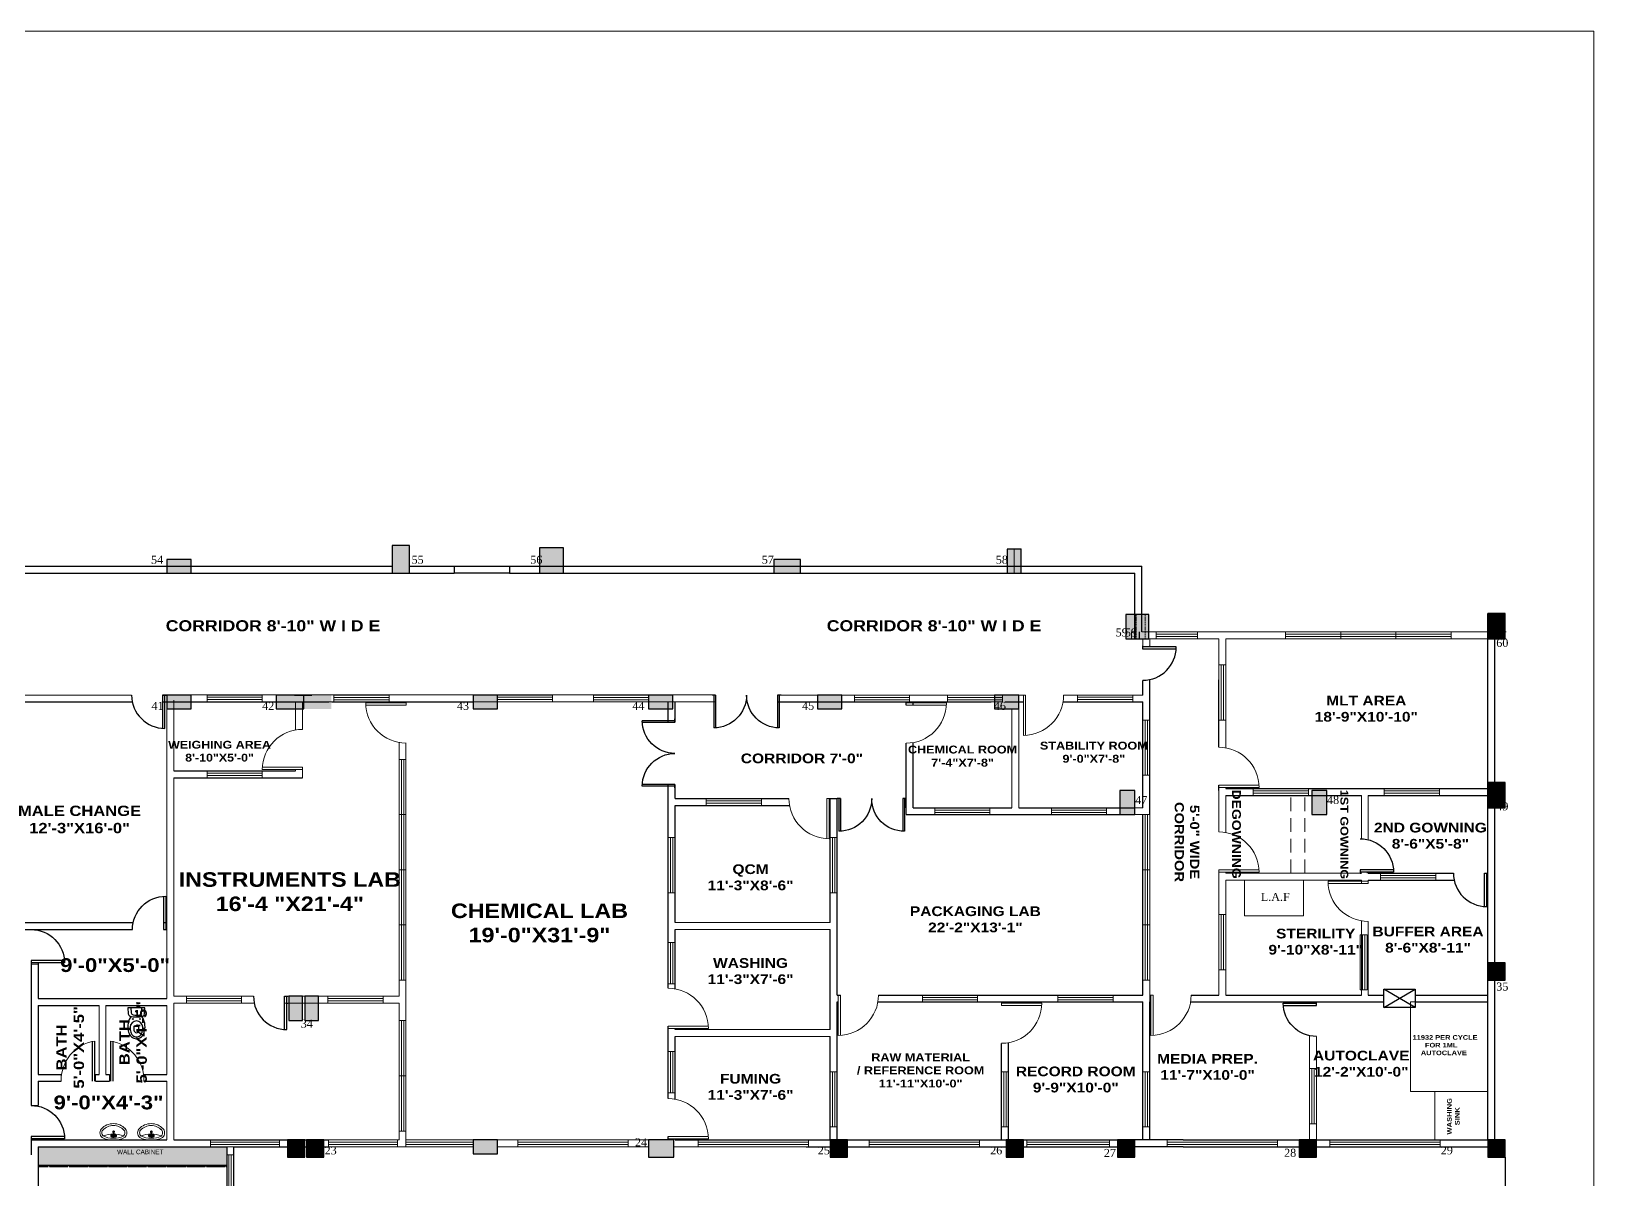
# Model space of a CAD drawing. Extents: x -57174 to 10055, y -18330 to 89882.
# Drawn here: x -23924 to 10055, y 64905 to 89882 of the extents above; entities that cross this region are included whole.
import ezdxf

# ---------------------------------------------------------------- set-up
doc = ezdxf.new("R2010")
doc.units = 0
doc.header["$LTSCALE"] = 50
doc.header["$MEASUREMENT"] = 0
doc.linetypes.add('DASHED', pattern=[0.75, 0.5, -0.25])
doc.linetypes.add('DASHED2', pattern=[9.525, 6.35, -3.175])
doc.layers.get('0').update_dxf_attribs({"color": 8, "linetype": 'CONTINUOUS'})
doc.layers.get('Defpoints').update_dxf_attribs({"color": 8, "linetype": 'CONTINUOUS'})
for name, color, linetype in [('COLUMN', 8, 'CONTINUOUS'), ('COLUMN HATCH', 8, 'CONTINUOUS'), ('FURNITURE_1', 8, 'CONTINUOUS'), ('OUTER LINE', 8, 'CONTINUOUS'), ('STAIR', 8, 'CONTINUOUS'), ('TEXT', 8, 'CONTINUOUS'), ('WALL', 8, 'CONTINUOUS'), ('WINDOOW', 8, 'CONTINUOUS'), ('XREF-ARCH', 8, 'CONTINUOUS')]:
    doc.layers.add(name, color=color, linetype=linetype)
doc.styles.add('H Arial Narrow', font='ARIALN.TTF')
doc.styles.add('H St Bt', font='ariblk.ttf', dxfattribs={"height": 50})
doc.styles.add('TECHNICBOLD', font='times.ttf', dxfattribs={"height": 10})

# ---------------------------------------------------------------- blocks, each defined once
blk = doc.blocks.new('4ft window')
at = {"layer": 'WINDOOW', "color": 0, "lineweight": 0}
for p, q in [((33326.4, 38646.2), (33332.4, 38646.2)), ((33326.4, 38598.2), (33326.4, 38646.2)), ((33326.4, 38646.2), (33332.4, 38646.2)), ((33328.4, 38598.2), (33328.4, 38646.2)), ((33330.4, 38598.2), (33330.4, 38646.2)), ((33332.4, 38598.2), (33332.4, 38646.2)), ((33326.4, 38598.2), (33332.4, 38598.2))]:
    blk.add_line(p, q, dxfattribs=at)
blk = doc.blocks.new('D1')
at = {"layer": 'WINDOOW', "color": 0, "lineweight": 0}
for p, q in [((2995.3, -11647.8), (2960.4, -11647.8)), ((2995.3, -11647.8), (2995.3, -11650.8)), ((2995.3, -11649.8), (2960.3, -11649.8))]:
    blk.add_line(p, q, dxfattribs=at)
blk.add_arc((2995.3, -11649.8), 35, 90, 180, dxfattribs=at)
blk = doc.blocks.new('DOUBLE DOOR')
at = {"layer": 'OUTER LINE', "color": 0, "linetype": 'Continuous'}
for p, q in [((72688.5, 16808.2), (72688.5, 16836.7)), ((72690, 16808.2), (72690, 16836.6)), ((72744, 16808.2), (72744, 16836.6)), ((72745.5, 16808.2), (72745.5, 16836.7)), ((72690, 16808.2), (72687, 16808.2)), ((72747, 16808.2), (72744, 16808.2))]:
    blk.add_line(p, q, dxfattribs=at)
for centre, start, end in [((72688.5, 16808.2), 0, 90), ((72745.5, 16808.2), 90, 180)]:
    blk.add_arc(centre, 28.5, start, end, dxfattribs=at)
blk = doc.blocks.new('D2')
at = {"layer": 'OUTER LINE', "color": 0, "linetype": 'Continuous'}
for p, q in [((73118, 16585.2), (73118, 16614.2)), ((73118, 16614.2), (73121, 16614.2)), ((73120, 16585.2), (73120, 16614.2)), ((73120, 16608.2), (73121, 16608.2))]:
    blk.add_line(p, q, dxfattribs=at)
blk.add_arc((73120, 16614.2), 29, 180, 270, dxfattribs=at)
blk = doc.blocks.new('3FT WINDOW')
at = {"layer": 'WINDOOW', "color": 0, "lineweight": 0}
for p, q in [((24590.1, 38225.5), (24584.1, 38225.5)), ((24584.1, 38225.5), (24584.1, 38189.5)), ((24586.1, 38225.5), (24586.1, 38189.5)), ((24588.1, 38225.5), (24588.1, 38189.5)), ((24590.1, 38225.5), (24590.1, 38189.5)), ((24590.1, 38189.5), (24584.1, 38189.5)), ((24590.1, 38189.5), (24584.1, 38189.5))]:
    blk.add_line(p, q, dxfattribs=at)
blk = doc.blocks.new('Wash Basin')
at = {"layer": 'WINDOOW', "color": 0, "lineweight": 0}
for p, q in [((-1.9, -3.3, -20.3), (-1, -2.9, -20.3)), ((-1.9, -3.4, -20.3), (-0.9, -3, -20.3)), ((-1.8, -3.6, -20.3), (-0.9, -3.2, -20.3)), ((-1.7, -3.8, -20.3), (-0.8, -3.4, -20.3)), ((-1.6, -4, -20.3), (-0.7, -3.6, -20.3)), ((-1.6, -4.2, -20.3), (-0.6, -3.8, -20.3)), ((-0.3, -6.6, -20.3), (-0.5, -7.1, -20.3)), ((-0.2, -7.1, -20.3), (-0.5, -7.1, -20.3)), ((-0.3, -7.6, -20.3), (-0.5, -7.1, -20.3)), ((-0.2, -7.1, -20.3), (-0.5, -7.1, -20.3)), ((-0.4, -6.9, -20.3), (-0.2, -6.9, -20.3)), ((-0.4, -7.3, -20.3), (-0.1, -7.2, -20.3)), ((-0.2, -6.7, -20.3), (-0.3, -6.6, -20.3)), ((-0.3, -6.6, -20.3), (-0.2, -6.6, -20.3)), ((0, -7.4, -20.3), (-0.3, -7.6, -20.3)), ((-0.3, -7.6, -20.3), (0.2, -7.8, -20.3)), ((0, -7.7, -20.3), (0.1, -7.4, -20.3)), ((0.2, -7.5, -20.3), (0.2, -7.8, -20.3)), ((0.7, -7.6, -20.3), (0.2, -7.8, -20.3)), ((0.5, -7.7, -20.3), (0.4, -7.4, -20.3)), ((0.5, -7.4, -20.3), (0.7, -7.6, -20.3)), ((0.6, -6.7, -20.3), (0.7, -6.6, -20.3)), ((0.7, -6.6, -20.3), (0.6, -6.6, -20.3)), ((0.8, -6.9, -20.3), (0.6, -6.9, -20.3)), ((0.9, -7.1, -20.3), (0.6, -7.1, -20.3)), ((0.9, -7.1, -20.3), (0.6, -7.1, -20.3)), ((0.8, -7.3, -20.3), (0.6, -7.2, -20.3)), ((0.7, -6.6, -20.3), (0.9, -7.1, -20.3)), ((0.7, -7.6, -20.3), (0.9, -7.1, -20.3)), ((2, -4.2, -20.3), (1, -3.8, -20.3)), ((2.1, -4, -20.3), (1.1, -3.6, -20.3)), ((2.2, -3.8, -20.3), (1.2, -3.4, -20.3)), ((2.3, -3.4, -20.3), (1.3, -3, -20.3)), ((2.3, -3.6, -20.3), (1.3, -3.2, -20.3)), ((2.4, -3.3, -20.3), (1.4, -2.9, -20.3))]:
    blk.add_line(p, q, dxfattribs=at)
at = {"layer": 'WINDOOW', "color": 0, "lineweight": 0, "elevation": -20.3}
for points in [[(-0.2, -7.1), (-0.2, -2.9)], [(0.6, -2.9), (0.6, -7.1)]]:
    blk.add_lwpolyline(points, dxfattribs=at)
at = {"layer": 'WINDOOW', "color": 0, "lineweight": 0}
for centre, radius, start, end in [((-1.2, -18.8, -20.3), 18.9, 86.3022, 117.1041), ((1.2, -18.8, -20.3), 18.9, 62.8959, 93.6978), ((-6.3, -6.2, -20.3), 5.44, 130.629, 229.5748), ((0, 0, -20.3), 14.2, 222.5382, 317.4618), ((-6.3, -6.2, -20.3), 3.75, 130.629, 229.5748), ((0, 0, -20.3), 12.5, 222.5382, 317.4618), ((-1.2, -18.8, -20.3), 17.2, 86.3022, 117.1041), ((0, 20, -20.3), 25.1, 249.343, 290.657), ((-1.5, -3.5, -20.3), 0.82, 157.3594, 242.2069), ((-0.8, -4.7, -20.3), 2.08, 88.1459, 131.4167), ((-1.8, -2.1, -20.3), 2.08, 268.147, 311.4156), ((0.2, -5.7, -20.3), 3.23, 92.4524, 107.7907), ((-1.2, -3.4, -20.3), 0.82, 337.3556, 62.2031), ((0.2, -7.1, -20.3), 0.668, 123.6067, 56.3933), ((-0.2, -4.4, -20.3), 0.981, 84.6081, 95.3919), ((0.2, -2.9, -20.3), 0.37, 0, 180), ((0.2, -7.1, -20.3), 0.37, 180, 0), ((1.2, -18.8, -20.3), 17.2, 63.6135, 93.6978), ((0.2, -5.7, -20.3), 3.23, 72.2093, 87.5476), ((0.7, -4.4, -20.3), 0.981, 84.6081, 95.3919), ((1.6, -3.4, -20.3), 0.82, 117.7969, 202.6444), ((2.2, -2.1, -20.3), 2.08, 228.5844, 271.853), ((1.3, -4.7, -20.3), 2.08, 48.5833, 91.8541), ((1.9, -3.5, -20.3), 0.82, 297.7931, 22.6406), ((6.2, -6.2, -20.3), 3.75, 310.4252, 49.371), ((6.3, -6.2, -20.3), 5.44, 310.4252, 49.371)]:
    blk.add_arc(centre, radius, start, end, dxfattribs=at)
blk = doc.blocks.new('ENG.W.C-02')
at = {"color": 0}
for p, q in [((-4.8, 0), (-4.5, -4.4)), ((4.5, -4.4), (4.8, 0))]:
    blk.add_line(p, q, dxfattribs=at)
for points in [[(-7.1, -5.4, 0.313572), (-5.7, -7.2, 0.148983), (5.7, -7.2, 0.313572), (7.1, -5.4), (7.4, 0), (-7.4, 0)], [(5.5, -17, 0.997252), (-5.5, -17, 0.054268), (-5.2, -20.1, 0.040235), (-4.6, -22.2, 0.119968), (-3.1, -24.2, 0.181516), (0, -25.4, 0.181516), (3.1, -24.2, 0.119968), (4.6, -22.2, 0.040235), (5.2, -20.1, 0.054268)], [(2.2, -16.4, 0.353967), (1.9, -16, 0.105376), (-1.9, -16, 0.353967), (-2.2, -16.4), (-2.2, -19.5, 1), (2.2, -19.5)]]:
    blk.add_lwpolyline(points, format="xyb", close=True, dxfattribs=at)
blk.add_lwpolyline([(-4.7, -7.4, 0.204199), (-7.1, -20.1, 0.040235), (-6.4, -22.5, 0.119968), (-4.4, -25.3, 0.181516), (0, -27, 0.181516), (4.4, -25.3, 0.119968), (6.4, -22.5, 0.040235), (7.1, -20.1, 0.204199), (4.7, -7.4)], format="xyb", dxfattribs=at)
for centre, radius in [((-3.1, -9.8), 0.293), ((0, -3.2), 0.685), ((3.1, -9.8), 0.293)]:
    blk.add_circle(centre, radius, dxfattribs=at)
for centre, radius, start, end in [((-2.6, -4.2), 1.96, 183.4125, 260.7945), ((0, 11.6), 18, 260.7945, 279.2055), ((2.6, -4.2), 1.96, 279.2055, 356.5875), ((0, -24.9), 8.57, 75.0603, 104.9397)]:
    blk.add_arc(centre, radius, start, end, dxfattribs=at)
blk = doc.blocks.new('PLAN')
at = {"layer": 'COLUMN HATCH', "linetype": 'Continuous'}
for points in [[(24700, 18350), (24325, 18350), (24325, 17750), (24700, 17750)], [(24700, 18350), (24325, 18350), (24325, 17750), (24700, 17750)], [(19425, 18050), (19425, 17750), (19950, 17750), (19950, 18050)], [(19425, 18050), (19425, 17750), (19950, 17750), (19950, 18050)], [(19425, 18050), (19425, 17750), (19950, 17750), (19950, 18050)], [(19425, 18050), (19425, 17750), (19950, 17750), (19950, 18050)], [(27525, 17750), (28050, 17750), (28050, 18300), (27525, 18300)], [(28050, 17750), (28050, 18300), (27525, 18300), (27525, 17750)], [(32625, 18050), (32625, 17750), (33200, 17750), (33200, 18050)], [(32625, 18050), (32625, 17750), (33200, 17750), (33200, 18050)], [(37700, 17750), (38000, 17750), (38000, 18275), (37700, 18275)], [(37850, 17900), (38000, 17900), (38000, 18275), (37700, 18275), (37700, 17750), (37850, 17750)], [(40575, 16850), (40275, 16850), (40275, 16325), (40575, 16325)], [(40575, 16850), (40275, 16850), (40275, 16325), (40575, 16325)], [(40775, 16850), (40475, 16850), (40475, 16325), (40775, 16325)], [(40775, 16850), (40475, 16850), (40475, 16325), (40775, 16325)], [(40775, 16850), (40475, 16850), (40475, 16325), (40775, 16325)], [(40775, 16850), (40475, 16850), (40475, 16325), (40775, 16325)], [(48525, 16875), (48150, 16875), (48150, 16500), (48525, 16500)], [(48525, 16875), (48150, 16875), (48150, 16500), (48525, 16500)], [(48525, 16875), (48150, 16875), (48150, 16500), (48525, 16500)], [(48525, 16875), (48150, 16875), (48150, 16500), (48525, 16500)], [(48525, 16700), (48150, 16700), (48150, 16325), (48525, 16325)], [(48525, 16700), (48150, 16700), (48150, 16325), (48525, 16325)], [(19425, 15100), (19425, 14800), (19950, 14800), (19950, 15100)], [(19425, 15100), (19425, 14800), (19950, 14800), (19950, 15100)], [(22400, 15100), (22400, 14800), (21800, 14800), (21800, 15100)], [(22400, 15100), (22400, 14800), (23000, 14800), (23000, 15100)], [(26612, 14800), (26612, 15100), (26088, 15100), (26088, 14800)], [(26612, 14800), (26612, 15100), (26088, 15100), (26088, 14800)], [(30425, 14800), (30425, 15100), (29900, 15100), (29900, 14800)], [(30425, 14800), (30425, 15100), (29900, 15100), (29900, 14800)], [(34100, 14800), (34100, 15100), (33575, 15100), (33575, 14800)], [(34100, 14800), (34100, 15100), (33575, 15100), (33575, 14800)], [(37950, 14800), (37950, 15100), (37425, 15100), (37425, 14800)], [(37950, 14800), (37950, 15100), (37425, 15100), (37425, 14800)], [(40475, 13025), (40150, 13025), (40150, 12500), (40475, 12500)], [(44650, 13025), (44325, 13025), (44325, 12500), (44650, 12500)], [(48525, 13200), (48150, 13200), (48150, 12825), (48525, 12825)], [(48525, 13200), (48150, 13200), (48150, 12825), (48525, 12825)], [(48525, 13200), (48150, 13200), (48150, 12825), (48525, 12825)], [(48525, 13200), (48150, 13200), (48150, 12825), (48525, 12825)], [(48525, 13025), (48150, 13025), (48150, 12650), (48525, 12650)], [(48525, 13025), (48150, 13025), (48150, 12650), (48525, 12650)], [(48525, 9275), (48150, 9275), (48150, 8900), (48525, 8900)], [(48525, 9275), (48150, 9275), (48150, 8900), (48525, 8900)], [(48525, 9275), (48150, 9275), (48150, 8900), (48525, 8900)], [(48525, 9275), (48150, 9275), (48150, 8900), (48525, 8900)], [(48525, 9275), (48150, 9275), (48150, 8900), (48525, 8900)], [(48525, 9275), (48150, 9275), (48150, 8900), (48525, 8900)], [(22375, 8550), (22075, 8550), (22075, 8025), (22375, 8025)], [(22375, 8550), (22075, 8550), (22075, 8025), (22375, 8025)], [(22725, 8550), (22425, 8550), (22425, 8025), (22725, 8025)], [(22725, 8550), (22425, 8550), (22425, 8025), (22725, 8025)], [(22425, 5425), (22050, 5425), (22050, 5050), (22425, 5050)], [(22425, 5425), (22050, 5425), (22050, 5050), (22425, 5050)], [(22838, 5425), (22463, 5425), (22463, 5050), (22838, 5050)], [(22838, 5425), (22463, 5425), (22463, 5050), (22838, 5050)], [(26088, 5125), (26612, 5125), (26612, 5425), (26088, 5425)], [(29900, 5425), (29900, 5050), (30450, 5050), (30450, 5425)], [(34225, 5425), (33850, 5425), (33850, 5050), (34225, 5050)], [(34225, 5425), (33850, 5425), (33850, 5050), (34225, 5050)], [(38050, 5425), (37675, 5425), (37675, 5050), (38050, 5050)], [(38050, 5425), (37675, 5425), (37675, 5050), (38050, 5050)], [(40475, 5425), (40100, 5425), (40100, 5050), (40475, 5050)], [(40475, 5425), (40100, 5425), (40100, 5050), (40475, 5050)], [(44425, 5425), (44050, 5425), (44050, 5050), (44425, 5050)], [(44425, 5425), (44050, 5425), (44050, 5050), (44425, 5050)], [(48525, 5425), (48150, 5425), (48150, 5050), (48525, 5050)], [(48525, 5425), (48150, 5425), (48150, 5050), (48525, 5050)]]:
    blk.add_hatch(color=256, dxfattribs=at).paths.add_polyline_path(points)
at = {"layer": 'WALL', "lineweight": 0}
h = blk.add_hatch(dxfattribs=at)
h.set_pattern_fill('AR-SAND', color=256, scale=25, style=0)
h.set_pattern_definition([(37.5, (289803.696, -1191776.936), (-1.574834, 48.1705942), [0, -38, 0, -42.5, 0, -40.625]), (7.5, (289803.696, -1191776.936), (44.2444176, 70.5536516), [0, -20.5, 0, -34.25, 0, -13.125]), (327.5, (289772.946, -1191776.936), (77.8535465, 0.1414763), [0, -12.5, 0, -45, 0, -58.75]), (317.5, (289772.946, -1191776.936), (75.153165, 21.941889), [0, -6.25, 0, -29.5, 0, -33.75])])
h.paths.add_polyline_path([(20725, 5100), (20725, 5275), (20675, 5275), (16625, 5275), (16625, 4875), (20725, 4875)])
h.paths.add_polyline_path([(18402, 5231), (19288, 5231), (19288, 5077), (18402, 5077)], flags=24)
at = {"layer": 'COLUMN', "linetype": 'Continuous'}
for points in [[(24325, 17750), (24700, 17750), (24700, 18350), (24325, 18350)], [(24325, 17750), (24700, 17750), (24700, 18350), (24325, 18350)], [(19425, 17750), (19950, 17750), (19950, 18050), (19425, 18050)], [(19425, 17750), (19950, 17750), (19950, 18050), (19425, 18050)], [(19425, 17750), (19950, 17750), (19950, 18050), (19425, 18050)], [(19425, 17750), (19950, 17750), (19950, 18050), (19425, 18050)], [(27525, 17750), (28050, 17750), (28050, 18300), (27525, 18300)], [(27525, 17750), (28050, 17750), (28050, 18300), (27525, 18300)], [(32625, 17750), (33200, 17750), (33200, 18050), (32625, 18050)], [(32625, 17750), (33200, 17750), (33200, 18050), (32625, 18050)], [(40475, 16325), (40775, 16325), (40775, 16850), (40475, 16850)], [(40475, 16325), (40775, 16325), (40775, 16850), (40475, 16850)], [(48150, 16500), (48525, 16500), (48525, 16875), (48150, 16875)], [(48150, 16500), (48525, 16500), (48525, 16875), (48150, 16875)], [(48150, 16325), (48525, 16325), (48525, 16700), (48150, 16700)], [(19425, 14800), (19950, 14800), (19950, 15100), (19425, 15100)], [(19425, 14800), (19950, 14800), (19950, 15100), (19425, 15100)], [(21800, 15100), (21800, 14800), (22400, 14800), (22400, 15100)], [(26088, 14800), (26612, 14800), (26612, 15100), (26088, 15100)], [(26088, 14800), (26612, 14800), (26612, 15100), (26088, 15100)], [(29900, 14800), (30425, 14800), (30425, 15100), (29900, 15100)], [(29900, 14800), (30425, 14800), (30425, 15100), (29900, 15100)], [(33575, 14800), (34100, 14800), (34100, 15100), (33575, 15100)], [(33575, 14800), (34100, 14800), (34100, 15100), (33575, 15100)], [(37425, 14800), (37950, 14800), (37950, 15100), (37425, 15100)], [(40150, 12500), (40475, 12500), (40475, 13025), (40150, 13025)], [(44325, 12500), (44650, 12500), (44650, 13025), (44325, 13025)], [(48150, 12825), (48525, 12825), (48525, 13200), (48150, 13200)], [(48150, 12825), (48525, 12825), (48525, 13200), (48150, 13200)], [(48150, 12825), (48525, 12825), (48525, 13200), (48150, 13200)], [(48150, 12825), (48525, 12825), (48525, 13200), (48150, 13200)], [(48150, 12650), (48525, 12650), (48525, 13025), (48150, 13025)], [(48150, 12650), (48525, 12650), (48525, 13025), (48150, 13025)], [(48150, 8900), (48525, 8900), (48525, 9275), (48150, 9275)], [(48150, 8900), (48525, 8900), (48525, 9275), (48150, 9275)], [(48150, 8900), (48525, 8900), (48525, 9275), (48150, 9275)], [(48150, 8900), (48525, 8900), (48525, 9275), (48150, 9275)], [(48150, 8900), (48525, 8900), (48525, 9275), (48150, 9275)], [(48150, 8900), (48525, 8900), (48525, 9275), (48150, 9275)], [(22075, 8025), (22375, 8025), (22375, 8550), (22075, 8550)], [(22075, 8025), (22375, 8025), (22375, 8550), (22075, 8550)], [(22425, 8025), (22725, 8025), (22725, 8550), (22425, 8550)], [(22425, 8025), (22725, 8025), (22725, 8550), (22425, 8550)], [(22050, 5050), (22425, 5050), (22425, 5425), (22050, 5425)], [(22050, 5050), (22425, 5050), (22425, 5425), (22050, 5425)], [(22463, 5050), (22838, 5050), (22838, 5425), (22463, 5425)], [(22463, 5050), (22838, 5050), (22838, 5425), (22463, 5425)], [(26088, 5125), (26612, 5125), (26612, 5425), (26088, 5425)], [(29900, 5050), (30450, 5050), (30450, 5425), (29900, 5425)], [(33850, 5050), (34225, 5050), (34225, 5425), (33850, 5425)], [(33850, 5050), (34225, 5050), (34225, 5425), (33850, 5425)], [(37675, 5050), (38050, 5050), (38050, 5425), (37675, 5425)], [(37675, 5050), (38050, 5050), (38050, 5425), (37675, 5425)], [(40100, 5050), (40475, 5050), (40475, 5425), (40100, 5425)], [(40100, 5050), (40475, 5050), (40475, 5425), (40100, 5425)], [(44050, 5050), (44425, 5050), (44425, 5425), (44050, 5425)], [(44050, 5050), (44425, 5050), (44425, 5425), (44050, 5425)], [(48150, 5050), (48525, 5050), (48525, 5425), (48150, 5425)]]:
    blk.add_lwpolyline(points, close=True, dxfattribs=at)
for points in [[(38000, 17750), (38000, 18275), (37700, 18275), (37700, 17750), (37850, 17750)], [(38000, 17750), (38000, 18275), (37700, 18275), (37700, 17750), (37850, 17750)], [(40575, 16850), (40275, 16850), (40275, 16325), (40575, 16325), (40575, 16475)], [(40575, 16850), (40275, 16850), (40275, 16325), (40575, 16325), (40575, 16475)], [(40775, 16850), (40475, 16850), (40475, 16325), (40775, 16325), (40775, 16475)], [(40775, 16850), (40475, 16850), (40475, 16325), (40775, 16325), (40775, 16475)], [(48300, 16875), (48150, 16875), (48150, 16500), (48525, 16500), (48525, 16875)], [(48300, 16875), (48150, 16875), (48150, 16500), (48525, 16500), (48525, 16875)], [(48300, 16700), (48150, 16700), (48150, 16325), (48525, 16325), (48525, 16700)], [(48150, 5275), (48150, 5050), (48525, 5050), (48525, 5425), (48300, 5425)]]:
    blk.add_lwpolyline(points, dxfattribs=at)
at = {"layer": 'FURNITURE_1', "linetype": 'DASHED2', "ltscale": 12}
for p, q in [((16625, 4850), (16845, 4850)), ((16845, 4850), (16845, 4875)), ((16845, 4875), (16870, 4875)), ((16870, 4875), (16870, 4850)), ((16870, 4850), (17273, 4850)), ((17273, 4850), (17273, 4875)), ((17273, 4875), (17298, 4875)), ((17298, 4875), (17298, 4850)), ((17298, 4850), (17702, 4850)), ((17702, 4850), (17702, 4875)), ((17702, 4875), (17727, 4875)), ((17727, 4875), (17727, 4850)), ((17727, 4850), (18130, 4850)), ((18130, 4875), (18155, 4875)), ((18130, 4850), (18130, 4875)), ((18155, 4875), (18155, 4850)), ((18155, 4850), (18559, 4850)), ((18559, 4850), (18559, 4875)), ((18559, 4875), (18584, 4875)), ((18584, 4875), (18584, 4850)), ((18584, 4850), (18984, 4850)), ((18984, 4875), (18984, 4850)), ((19009, 4875), (19009, 4850)), ((19009, 4850), (19409, 4850)), ((19409, 4875), (19409, 4850)), ((19434, 4875), (19434, 4850)), ((19434, 4850), (19834, 4850)), ((19834, 4875), (19834, 4850)), ((19859, 4875), (19859, 4850)), ((19859, 4850), (20259, 4850)), ((20259, 4875), (20259, 4850)), ((20284, 4875), (20284, 4850)), ((20284, 4850), (20684, 4850)), ((20684, 4875), (20684, 4850)), ((20709, 4875), (20709, 4850)), ((20709, 4850), (20725, 4850))]:
    blk.add_line(p, q, dxfattribs=at)
at = {"layer": 'OUTER LINE', "linetype": 'Continuous'}
for p, q in [((45886, 8307), (46570, 8701)), ((46570, 8307), (45886, 8701))]:
    blk.add_line(p, q, dxfattribs=at)
blk.add_lwpolyline([(46570, 8701), (46570, 8307), (45886, 8307), (45886, 8701)], close=True, dxfattribs=at)
at = {"layer": 'STAIR', "linetype": 'Continuous'}
blk.add_line((48525, 5050), (48525, 3475), dxfattribs=at)
at = {"layer": 'TEXT', "lineweight": 0}
blk.add_lwpolyline([(46465, 8425), (46465, 6475), (48140, 6475), (48140, 8425), (46465, 8425)], dxfattribs=at)
at = {"layer": 'WALL', "linetype": 'Continuous'}
for p, q in [((12050, 17900), (17313, 17900)), ((12050, 17900), (24325, 17900)), ((12050, 17750), (24325, 17750)), ((19425, 17750), (24325, 17750)), ((22513, 17750), (24325, 17750)), ((22513, 17750), (22750, 17750)), ((22750, 17900), (24325, 17900)), ((24700, 17900), (25675, 17900)), ((24700, 17750), (25675, 17750)), ((25675, 17900), (25675, 17750)), ((25675, 17900), (28125, 17900)), ((26875, 17750), (25675, 17750)), ((26875, 17900), (27525, 17900)), ((26875, 17900), (26875, 17750)), ((26875, 17750), (28050, 17750)), ((27850, 17900), (28125, 17900)), ((27850, 17750), (28125, 17750)), ((28050, 17900), (28125, 17900)), ((28050, 17900), (29350, 17900)), ((28050, 17900), (29350, 17900)), ((28050, 17900), (32303, 17900)), ((28050, 17750), (32625, 17750)), ((28050, 17750), (28125, 17750)), ((28050, 17750), (33388, 17750)), ((29500, 17900), (29654, 17900)), ((29804, 17900), (32303, 17900)), ((29804, 17900), (32303, 17900)), ((29804, 17900), (40625, 17900)), ((31222, 17900), (32303, 17900)), ((31600, 17900), (33400, 17900)), ((32397, 17900), (33200, 17900)), ((32397, 17900), (33200, 17900)), ((32625, 17900), (33400, 17900)), ((32625, 17750), (33388, 17750)), ((33200, 17900), (38675, 17900)), ((33200, 17900), (37637, 17900)), ((33200, 17750), (40475, 17750)), ((33200, 17750), (40475, 17750)), ((34213, 17900), (34288, 17900)), ((34213, 17900), (34288, 17900)), ((34213, 17750), (34513, 17750)), ((34213, 17750), (34288, 17750)), ((34213, 17750), (34513, 17750)), ((34213, 17750), (34288, 17750)), ((34263, 17900), (34288, 17900)), ((34263, 17900), (34288, 17900)), ((34288, 17750), (34438, 17750)), ((34288, 17750), (34438, 17750)), ((34438, 17900), (34513, 17900)), ((34438, 17900), (34463, 17900)), ((34438, 17900), (34513, 17900)), ((34438, 17900), (34463, 17900)), ((37700, 17750), (37850, 17750)), ((40475, 16475), (40475, 17750)), ((40625, 16475), (40625, 17900)), ((40425, 16850), (40275, 16850)), ((40425, 16850), (40275, 16850)), ((40475, 16325), (40475, 16850)), ((40625, 16850), (40475, 16850)), ((40625, 16850), (40475, 16850)), ((40625, 16850), (40475, 16850)), ((40625, 16850), (40475, 16850)), ((48150, 16650), (48150, 16875)), ((48150, 16650), (48150, 16875)), ((48150, 16475), (48150, 16700)), ((48300, 13001), (48300, 16875)), ((48300, 16650), (48300, 16875)), ((48300, 13001), (48300, 16875)), ((48300, 16650), (48300, 16875)), ((48300, 12826), (48300, 16700)), ((48300, 16475), (48300, 16700)), ((48150, 15277), (48150, 16500)), ((48150, 15127), (48150, 16500)), ((48150, 14952), (48150, 16325)), ((48150, 15447), (48150, 15991)), ((48150, 15127), (48150, 15991)), ((48150, 14952), (48150, 15816)), ((40650, 15098), (40650, 15418)), ((40800, 13025), (40800, 15434)), ((42300, 13966), (42300, 15434)), ((22200, 15100), (22575, 15100)), ((30325, 14507), (30325, 14952)), ((30475, 14507), (30475, 14952)), ((35500, 14877), (35500, 14952)), ((35650, 14877), (35650, 14952)), ((37647, 14952), (38050, 14952)), ((38913, 14952), (40650, 14952)), ((40650, 12650), (40650, 14952)), ((48150, 13200), (48150, 15127)), ((48150, 14325), (48150, 15127)), ((48150, 13200), (48150, 15127)), ((48150, 14325), (48150, 15127)), ((48150, 13025), (48150, 14952)), ((48150, 14150), (48150, 14952)), ((15750, 14950), (18672, 14950)), ((19332, 14950), (22947, 14950)), ((22200, 14950), (22575, 14950)), ((23008, 14950), (26088, 14950)), ((32704, 14950), (37350, 14950)), ((40800, 12500), (40800, 14686)), ((48150, 13001), (48150, 14861)), ((48150, 13001), (48150, 14861)), ((48150, 12826), (48150, 14686)), ((35500, 12900), (35500, 14052)), ((35650, 12650), (35650, 14065)), ((48150, 13525), (48150, 14243)), ((48150, 13525), (48150, 14243)), ((48150, 13350), (48150, 14068)), ((48300, 10026), (48300, 14227)), ((48300, 5425), (48300, 14227)), ((48300, 9851), (48300, 14052)), ((19575, 13452), (22225, 13452)), ((19575, 13302), (22375, 13302)), ((48150, 11725), (48150, 13375)), ((48150, 11725), (48150, 13375)), ((48300, 12975), (48300, 13300)), ((48300, 12975), (48300, 13300)), ((30325, 9450), (30325, 13157)), ((30475, 12850), (30475, 13157)), ((35500, 12650), (35500, 12975)), ((42300, 13025), (42300, 13141)), ((42450, 13066), (48325, 13066)), ((42450, 12916), (45400, 12916)), ((45375, 12916), (45400, 12916)), ((45550, 12916), (48175, 12916)), ((48150, 11550), (48150, 13200)), ((48150, 5425), (48150, 13125)), ((48300, 12800), (48300, 13125)), ((30475, 12850), (32950, 12850)), ((30475, 10150), (30475, 12700)), ((30475, 12700), (32963, 12700)), ((33850, 10150), (33850, 12850)), ((33850, 12850), (34000, 12850)), ((34000, 8575), (34000, 12850)), ((35650, 12650), (37800, 12650)), ((37950, 12650), (40475, 12650)), ((48300, 9275), (48300, 12825)), ((48300, 9275), (48300, 12825)), ((48300, 9275), (48300, 12650)), ((35500, 12500), (40475, 12500)), ((40650, 10405), (40650, 12500)), ((48150, 10026), (48150, 11725)), ((48150, 5600), (48150, 11725)), ((45375, 11225), (45400, 11225)), ((45550, 11225), (47400, 11225)), ((48150, 9851), (48150, 11550)), ((45375, 11075), (45400, 11075)), ((45550, 11075), (47416, 11075)), ((30325, 8725), (30325, 10225)), ((30475, 10150), (30475, 10225)), ((40650, 8575), (40650, 10405)), ((12869, 10000), (18675, 10000)), ((15750, 10150), (18691, 10150)), ((19350, 10150), (19425, 10150)), ((19350, 10000), (19425, 10000)), ((30475, 8712), (30475, 10000)), ((33850, 7825), (33850, 10000)), ((16475, 9250), (16475, 6850)), ((16625, 9250), (16625, 8500)), ((48150, 8575), (48150, 9342)), ((48300, 8575), (48300, 9342)), ((48300, 5425), (48300, 8900)), ((16625, 8500), (19425, 8500)), ((34000, 8575), (34075, 8575)), ((34900, 8575), (40000, 8575)), ((37500, 8575), (40650, 8575)), ((41700, 8575), (42300, 8575)), ((42450, 8575), (45400, 8575)), ((45375, 8575), (45400, 8575)), ((45550, 8575), (45886, 8575)), ((46570, 8575), (48150, 8575)), ((48075, 8575), (48150, 8575)), ((16625, 8350), (16625, 6850)), ((16625, 8350), (17950, 8350)), ((18100, 8350), (19425, 8350)), ((34000, 8425), (34025, 8425)), ((34000, 5425), (34000, 8425)), ((34887, 8425), (37450, 8425)), ((37450, 8425), (40650, 8425)), ((40650, 5425), (40650, 8425)), ((40800, 5425), (40800, 8425)), ((41687, 8425), (45225, 8425)), ((43450, 8425), (45886, 8425)), ((45375, 8425), (45886, 8425)), ((45375, 8425), (45886, 8425)), ((46570, 8425), (48150, 8425)), ((48075, 8425), (48150, 8425)), ((30325, 6325), (30325, 7900)), ((30475, 7825), (30475, 7850)), ((17800, 7575), (17800, 6700)), ((17850, 7575), (17850, 6700)), ((18200, 7575), (18200, 6700)), ((18250, 7575), (18250, 6700)), ((30475, 6312), (30475, 7675)), ((33850, 5425), (33850, 7675)), ((37575, 5425), (37575, 7525)), ((37725, 5425), (37725, 7538)), ((16475, 6850), (16475, 6175)), ((16625, 6850), (17125, 6850)), ((17875, 6850), (17950, 6850)), ((18100, 6850), (18175, 6850)), ((18925, 6850), (19425, 6850)), ((16625, 6700), (16625, 6175)), ((16625, 6700), (17125, 6700)), ((17875, 6700), (18175, 6700)), ((18925, 6700), (19425, 6700)), ((16475, 6175), (16625, 6175)), ((30325, 5425), (30325, 5500)), ((30475, 5425), (30475, 5450)), ((16475, 5425), (16475, 5100)), ((16475, 5425), (18200, 5425)), ((16625, 5425), (16775, 5425)), ((16625, 5275), (18975, 5275)), ((16625, 5275), (16625, -591)), ((16775, 5425), (17950, 5425)), ((17705, 5425), (19425, 5425)), ((18900, 5275), (20725, 5275)), ((19575, 5425), (22938, 5425)), ((19875, 5425), (22050, 5425)), ((20725, 5275), (20725, 2100)), ((20725, 5100), (20725, 3450)), ((20875, 5275), (20875, 3488)), ((20875, 5275), (22950, 5275)), ((20875, 5275), (20875, 2894)), ((20875, 5275), (22950, 5275)), ((30475, 5425), (33400, 5425)), ((33326, 5425), (34000, 5425)), ((33326, 5275), (34000, 5275)), ((34000, 5425), (36550, 5425)), ((34000, 5275), (36550, 5275)), ((36292, 5425), (38038, 5425)), ((36292, 5275), (38038, 5275)), ((38050, 5425), (38200, 5425)), ((38050, 5425), (40100, 5425)), ((38050, 5275), (38200, 5275)), ((38050, 5275), (40100, 5275)), ((41525, 5425), (40475, 5425)), ((41525, 5275), (40475, 5275)), ((41525, 5425), (44050, 5425)), ((41525, 5275), (44050, 5275)), ((43125, 5425), (44050, 5425)), ((44100, 5425), (45936, 5425)), ((44100, 5275), (48150, 5275)), ((44900, 5425), (48150, 5425)), ((45050, 5425), (47044, 5425)), ((16625, 4875), (20725, 4875))]:
    blk.add_line(p, q, dxfattribs=at)
at = {"layer": 'WALL', "lineweight": 0}
for p, q in [((47352, 16475), (48550, 16475)), ((47352, 16325), (48550, 16325)), ((40475, 12650), (40650, 12650)), ((40475, 12500), (40650, 12500)), ((42855, 10295), (42855, 11075))]:
    blk.add_line(p, q, dxfattribs=at)
at = {"layer": 'WINDOOW', "lineweight": 0}
for p, q in [((37850, 17750), (37850, 18279)), ((38000, 17750), (38000, 18279)), ((48466, 16875), (48300, 16875)), ((48466, 16875), (48300, 16875)), ((48466, 16700), (48300, 16700)), ((40400, 16325), (40400, 16475)), ((40475, 16475), (40400, 16475)), ((40650, 16325), (40400, 16325)), ((40650, 16325), (40500, 16325)), ((44077, 16475), (40625, 16475)), ((40650, 16143), (40650, 16325)), ((42300, 16325), (40775, 16325)), ((42300, 16325), (40800, 16325)), ((40800, 16143), (40800, 16325)), ((40938, 16325), (40938, 16475)), ((40938, 16325), (40938, 16475)), ((41838, 16475), (40938, 16475)), ((41838, 16425), (40938, 16425)), ((41838, 16375), (40938, 16375)), ((41838, 16375), (40938, 16375)), ((41838, 16325), (40938, 16325)), ((41838, 16325), (40938, 16325)), ((42300, 16325), (41675, 16325)), ((42300, 16325), (41675, 16325)), ((42300, 16325), (41675, 16325)), ((42300, 16325), (41675, 16325)), ((44077, 16475), (41838, 16475)), ((41838, 16325), (41838, 16475)), ((41838, 16325), (41838, 16475)), ((42300, 16325), (42300, 13966)), ((42625, 16325), (42450, 16325)), ((45222, 16325), (42450, 16325)), ((43563, 16325), (42450, 16325)), ((42450, 16325), (42450, 13953)), ((44077, 16325), (42525, 16325)), ((48150, 16325), (45225, 16325)), ((48150, 16475), (47352, 16475)), ((12857, 15100), (18657, 15100)), ((19332, 15102), (31354, 15102)), ((19332, 14952), (31354, 14952)), ((19425, 14990), (19425, 8500)), ((19425, 14990), (19425, 8500)), ((19425, 14952), (19425, 13302)), ((19575, 14990), (19575, 13452)), ((19575, 14952), (19575, 13452)), ((32704, 15098), (38025, 15098)), ((38925, 15098), (40650, 15098)), ((18584, 14950), (18659, 14950)), ((22225, 14950), (22225, 14341)), ((22375, 14950), (22375, 14354)), ((37800, 14800), (37800, 12650)), ((37950, 14800), (37950, 12650)), ((24474, 14068), (24474, 8550)), ((24624, 14055), (24624, 5425)), ((19575, 13302), (19575, 8550)), ((22225, 13479), (22225, 13452)), ((22375, 13479), (22375, 13302)), ((42300, 13141), (42300, 12125)), ((42450, 13091), (42450, 13066)), ((42450, 12916), (42450, 12112)), ((45400, 12916), (45400, 11975)), ((45550, 12916), (45550, 11959)), ((35500, 12900), (35500, 12500)), ((40800, 12500), (40800, 8425)), ((42300, 11300), (42300, 8575)), ((42450, 11250), (42450, 11225)), ((45375, 11225), (42450, 11225)), ((45550, 11250), (45550, 11225)), ((42450, 11075), (42450, 8575)), ((45400, 11075), (42450, 11075)), ((44145, 11075), (44145, 10295)), ((45400, 11075), (45400, 11000)), ((45550, 11075), (45550, 11050)), ((45550, 11075), (45550, 11000)), ((44145, 10295), (42855, 10295)), ((33850, 10150), (30475, 10150)), ((33850, 10000), (30475, 10000)), ((45400, 10188), (45400, 8575)), ((45550, 10175), (45550, 8575)), ((16475, 9250), (16625, 9250)), ((19575, 8550), (21307, 8550)), ((21982, 8550), (24474, 8550)), ((17950, 8350), (17950, 6850)), ((18100, 8350), (18100, 6850)), ((19425, 8350), (19425, 6850)), ((19425, 8350), (19425, 6850)), ((19575, 8400), (19575, 5425)), ((19575, 8400), (21322, 8400)), ((21982, 8400), (24474, 8400)), ((24474, 8400), (24474, 5425)), ((33850, 7825), (30475, 7825)), ((33850, 7675), (30475, 7675)), ((44275, 5425), (44275, 7691)), ((44425, 5425), (44425, 7675)), ((17125, 6850), (17125, 6700)), ((17875, 6850), (17875, 6700)), ((18175, 6850), (18175, 6700)), ((18925, 6850), (18925, 6700)), ((19425, 6700), (19425, 5425)), ((19425, 6700), (19425, 5425)), ((47000, 5425), (47000, 6475)), ((20375, 5275), (20375, 5425)), ((20375, 5275), (20375, 5425)), ((21875, 5425), (20375, 5425)), ((21875, 5375), (20375, 5375)), ((21875, 5325), (20375, 5325)), ((21875, 5275), (20375, 5275)), ((20875, 5100), (20725, 5100)), ((20725, 5100), (20725, 3600)), ((20775, 5100), (20775, 3600)), ((20825, 5100), (20825, 3600)), ((20875, 5100), (20875, 3600)), ((21875, 5275), (21875, 5425)), ((22938, 5275), (22938, 5425)), ((22938, 5275), (22938, 5425)), ((24438, 5425), (22938, 5425)), ((24438, 5375), (22938, 5375)), ((24438, 5325), (22938, 5325)), ((24438, 5275), (22938, 5275)), ((24438, 5275), (24438, 5425)), ((24474, 5425), (24438, 5425)), ((26088, 5275), (24438, 5275)), ((24624, 5275), (24624, 5425)), ((24624, 5275), (24624, 5425)), ((26088, 5425), (24624, 5425)), ((26088, 5425), (24624, 5425)), ((26088, 5375), (24624, 5375)), ((26088, 5325), (24624, 5325)), ((26088, 5275), (24624, 5275)), ((26088, 5275), (26088, 5425)), ((27056, 5425), (26612, 5425)), ((27056, 5275), (26612, 5275)), ((27056, 5275), (27056, 5425)), ((27056, 5275), (27056, 5425)), ((29456, 5425), (27056, 5425)), ((29456, 5375), (27056, 5375)), ((29456, 5325), (27056, 5325)), ((29456, 5275), (27056, 5275)), ((29456, 5275), (29456, 5425)), ((29456, 5425), (29900, 5425)), ((29456, 5275), (29900, 5275)), ((33400, 5275), (30450, 5275)), ((33400, 5425), (30475, 5425)), ((30975, 5275), (30975, 5425)), ((30975, 5275), (30975, 5425)), ((33375, 5425), (30975, 5425)), ((33375, 5375), (30975, 5375)), ((33375, 5325), (30975, 5325)), ((33375, 5275), (30975, 5275)), ((33375, 5275), (33375, 5425)), ((34696, 5275), (34696, 5425)), ((34696, 5275), (34696, 5425)), ((37096, 5425), (34696, 5425)), ((37096, 5375), (34696, 5375)), ((37096, 5325), (34696, 5325)), ((37096, 5275), (34696, 5275)), ((37096, 5275), (37096, 5425)), ((38125, 5275), (38125, 5425)), ((38125, 5275), (38125, 5425)), ((39925, 5425), (38125, 5425)), ((39925, 5375), (38125, 5375)), ((39925, 5325), (38125, 5325)), ((39925, 5275), (38125, 5275)), ((39925, 5275), (39925, 5425)), ((41178, 5275), (41178, 5425)), ((41178, 5275), (41178, 5425)), ((43578, 5425), (41178, 5425)), ((43578, 5375), (41178, 5375)), ((43578, 5325), (41178, 5325)), ((43578, 5275), (41178, 5275)), ((43578, 5275), (43578, 5425)), ((44717, 5275), (44717, 5425)), ((44717, 5275), (44717, 5425)), ((47117, 5425), (44717, 5425)), ((47117, 5375), (44717, 5375)), ((47117, 5325), (44717, 5325)), ((47117, 5275), (44717, 5275)), ((47117, 5275), (47117, 5425))]:
    blk.add_line(p, q, dxfattribs=at)
at = {"layer": 'WINDOOW', "linetype": 'DASHED', "lineweight": 0}
for p, q in [((40500, 16325), (40500, 16850)), ((40700, 16325), (40700, 16850)), ((40700, 16325), (40700, 16850))]:
    blk.add_line(p, q, dxfattribs=at)
at = {"layer": 'WINDOOW', "linetype": 'DASHED', "lineweight": 0, "ltscale": 12}
for p, q in [((43867, 11225), (43867, 12916)), ((44167, 11225), (44167, 12916))]:
    blk.add_line(p, q, dxfattribs=at)
at = {"layer": 'WINDOOW', "lineweight": 0}
for centre, start, end in [((17986, 6724), 99.062, 181.6209), ((18064, 6724), 358.3791, 80.938)]:
    blk.add_arc(centre, 861, start, end, dxfattribs=at)
at = {"layer": 'FURNITURE_1', "xscale": 25, "yscale": 25, "zscale": 25}
blk.add_blockref('ENG.W.C-02', (18763, 8300), dxfattribs=at)
at = {"layer": 'WINDOOW', "lineweight": 0, "yscale": 25, "zscale": 25}
for name, p, xscale, rotation in [('4ft window', (1009906, -816836), 25, 90), ('4ft window', (1009906, -816836), 25, 90), ('4ft window', (1011106, -816836), 25, 90), ('4ft window', (1011106, -816836), 25, 90), ('4ft window', (1012306, -816836), 25, 90), ('4ft window', (1012306, -816836), 25, 90), ('D2', (456004, -1811855), 25, 90), ('4ft window', (986454, -818209), 25, 90), ('4ft window', (989212, -818211), 25, 90), ('D1', (-50258, -276314), -25, 180), ('4ft window', (992766, -818209), 25, 90), ('4ft window', (994854, -818211), 25, 90), ('DOUBLE DOOR', (-1785895, 435304), -25, 180), ('4ft window', (1000529, -818211), 25, 90), ('D1', (110383, -276317), 25, 180), ('4ft window', (1002554, -818211), 25, 90), ('D1', (329294, -59784), -25, 270), ('4ft window', (1005385, -818209), 25, 90), ('DOUBLE DOOR', (450679, 1831755), -25, 90), ('4ft window', (986454, -819859), 25, 90), ('4ft window', (1009204, -820245), 25, 90), ('4ft window', (1012054, -820245), 25, 90), ('4ft window', (997308, -820461), 25, 90), ('D1', (-257419, -62033), 25, 90), ('DOUBLE DOOR', (-1783174, 433054), -25, 180), ('4ft window', (1002279, -820661), 25, 90), ('4ft window', (1004816, -820661), 25, 90), ('D2', (460729, 1839249), -25, 90), ('4ft window', (1011974, -822086), 25, 90), ('D1', (-29333, -280194), -25, 180), ('D2', (-1808599, 425354), -25, 180), ('D2', (431829, 1837274), -25, 90), ('3FT WINDOW', (645078, 964457), 25, 180), ('4ft window', (986003, -824761), 25, 90), ('4ft window', (989082, -824761), 25, 90), ('D1', (325269, -66308), -25, 270), ('4ft window', (1002010, -824736), 25, 90), ('4ft window', (1004954, -824736), 25, 90), ('D1', (332069, -66308), -25, 270), ('D1', (112458, -282844), 25, 180), ('D2', (-370929, -1819599), -25, 270), ('3FT WINDOW', (645078, 962084), 25, 180), ('D2', (431829, 1833449), -25, 90), ('Wash Basin', (18261, 5425, 508), -25, 180), ('Wash Basin', (19082, 5425, 508), -25, 180)]:
    blk.add_blockref(name, p, dxfattribs=dict(at, xscale=xscale, rotation=rotation))
for name, p, xscale in [('4ft window', (-790861, -950401), 25), ('D2', (-1808617, -400256), 25), ('D1', (-52508, 304723), 25), ('4ft window', (-792511, -951598), 25), ('D1', (117183, 304335), -25), ('4ft window', (-808686, -952455), 25), ('4ft window', (-808686, -953655), 25), ('4ft window', (-792511, -953654), 25), ('4ft window', (-802836, -954154), 25), ('4ft window', (-799311, -954154), 25), ('D1', (117183, 302494), -25), ('4ft window', (-808686, -954855), 25), ('4ft window', (-792511, -954854), 25), ('D2', (-1779874, -404129), 25), ('4ft window', (-790861, -955829), 25), ('4ft window', (-808686, -956055), 25), ('4ft window', (-792511, -956054), 25), ('4ft window', (-787786, -956266), 25), ('D2', (-1805967, -406804), 25), ('D1', (105208, 299094), -25), ('4ft window', (-808686, -958136), 25), ('4ft window', (-808686, -959336), 25), ('4ft window', (-799311, -959247), 25), ('4ft window', (-795586, -959247), 25), ('4ft window', (-792511, -959247), 25), ('4ft window', (-788886, -959179), 25), ('D1', (105208, 296694), -25)]:
    blk.add_blockref(name, p, dxfattribs=dict(at, xscale=xscale))
at = {"layer": 'STAIR', "linetype": 'Continuous', "insert": (18845, 5164), "char_height": 100, "width": 2875, "attachment_point": 5, "style": 'H Arial Narrow'}
blk.add_mtext('WALL CABINET ', dxfattribs=at)
at = {"layer": 'TEXT', "lineweight": 0, "attachment_point": 1}
for s, insert, char_height, width, style in [('54', (19080, 18131), 174, 128.48, 'TECHNICBOLD'), ('54', (19080, 18131), 174, 128.48, 'TECHNICBOLD'), ('55', (24745, 18131), 174, 128.48, 'TECHNICBOLD'), ('56', (27327, 18131), 174, 128.48, 'TECHNICBOLD'), ('57', (32361, 18131), 174, 128.48, 'TECHNICBOLD'), ('58', (37451, 18131), 174, 128.48, 'TECHNICBOLD'), ('59', (40057, 16549), 174, 128.48, 'TECHNICBOLD'), ('59', (40257, 16549), 174, 128.48, 'TECHNICBOLD'), ('59', (40257, 16549), 174, 128.48, 'TECHNICBOLD'), ('60', (48334, 16321), 174, 128.48, 'TECHNICBOLD'), ('60', (48334, 16321), 174, 128.48, 'TECHNICBOLD'), ('41', (19089, 14951), 174, 128.48, 'TECHNICBOLD'), ('42', (21496, 14951), 174, 128.48, 'TECHNICBOLD'), ('43', (25732, 14951), 174, 128.48, 'TECHNICBOLD'), ('43', (25732, 14951), 174, 128.48, 'TECHNICBOLD'), ('44', (29546, 14951), 174, 128.48, 'TECHNICBOLD'), ('45', (33237, 14951), 174, 128.48, 'TECHNICBOLD'), ('46', (37408, 14951), 174, 128.48, 'TECHNICBOLD'), ('47', (40483, 12906), 174, 128.48, 'TECHNICBOLD'), ('48', (44653, 12906), 174, 128.48, 'TECHNICBOLD'), ('49', (48334, 12767), 174, 128.48, 'TECHNICBOLD'), ('49', (48334, 12767), 174, 128.48, 'TECHNICBOLD'), ('L.A.F', (43214, 10797), 174, 128.48, 'TECHNICBOLD'), ('35', (48334, 8848), 174, 128.48, 'TECHNICBOLD'), ('35', (48334, 8848), 174, 128.48, 'TECHNICBOLD'), ('35', (48334, 8848), 174, 128.48, 'TECHNICBOLD'), ('34', (22336, 8041), 174, 128.48, 'TECHNICBOLD'), ('11932 PER CYCLE\\P      FOR 1ML\\P    AUTOCLAVE', (46515, 7704), 100.55, 1954.06, 'H St Bt'), ('24', (29604, 5460), 174, 128.48, 'TECHNICBOLD'), ('23', (22855, 5285), 174, 128.48, 'TECHNICBOLD'), ('25', (33579, 5285), 174, 128.48, 'TECHNICBOLD'), ('26', (37328, 5285), 174, 128.48, 'TECHNICBOLD'), ('27', (39800, 5230), 174, 128.48, 'TECHNICBOLD'), ('28', (43720, 5233), 174, 128.48, 'TECHNICBOLD'), ('29', (47127, 5285), 174, 128.48, 'TECHNICBOLD')]:
    blk.add_mtext(s, dxfattribs=dict(at, insert=insert, char_height=char_height, width=width, style=style))
at = {"layer": 'TEXT', "linetype": 'Continuous', "attachment_point": 5, "style": 'H St Bt'}
for s, insert, char_height, width in [('CORRIDOR 8\'-10" W I D E', (21732, 16605), 240, 11009.77), ('CORRIDOR 8\'-10" W I D E', (36107, 16605), 240, 11009.77), ('MLT AREA\\P18\'-9"X10\'-10"', (45507, 14802), 210.94, 3891.99), ('WEIGHING AREA\\P8\'-10"X5\'-0"', (20569, 13878), 168.75, 3133.59), ('CHEMICAL ROOM\\P7\'-4"X7\'-8"', (36727, 13771), 171.33, 2906.57), ('STABILITY ROOM\\P9\'-0"X7\'-8"', (39582, 13856), 171.33, 3181.57), ('CORRIDOR 7\'-0"', (33234, 13721), 210.94, 3591.99), ('MALE CHANGE\\P12\'-3"X16\'-0"', (17525, 12393), 225, 3168.98), ('2ND GOWNING\\P8\'-6"X5\'-8"', (46901, 12040), 210.94, 3616.99), ('INSTRUMENTS LAB\\P16\'-4 "X21\'-4"', (22098, 10822), 316.41, 5875.48), ('QCM\\P11\'-3"X8\'-6"', (32117, 11135), 210.94, 3841.99), ('CHEMICAL LAB\\P19\'-0"X31\'-9"', (27527, 10142), 316.41, 5875.48), ('PACKAGING LAB\\P22\'-2"X13\'-1"', (37006, 10221), 210.94, 3591.99), ('STERILITY\\P9\'-10"X8\'-11"', (44407, 9736), 210.94, 3916.99), ('BUFFER AREA\\P8\'-6"X8\'-11"', (46849, 9780), 210.94, 3616.99), ('\\P9\'-0"X5\'-0"', (18298, 9475), 300, 3505.27), ('WASHING\\P11\'-3"X7\'-6"', (32117, 9095), 210.94, 3841.99), ('RAW MATERIAL\\P/ REFERENCE ROOM\\P11\'-11"X10\'-0"', (35815, 6936), 171.33, 3181.57), ('MEDIA PREP.\\P11\'-7"X10\'-0"', (42055, 7012), 210.94, 4066.99), ('AUTOCLAVE\\P12\'-2"X10\'-0"', (45397, 7082), 210.94, 3916.99), ('FUMING\\P11\'-3"X7\'-6"', (32117, 6578), 210.94, 3841.99), ('RECORD ROOM\\P9\'-9"X10\'-0"', (39189, 6738), 210.94, 3591.99), ('\\P9\'-0"X4\'-3"', (18156, 6488), 300, 3505.27)]:
    blk.add_mtext(s, dxfattribs=dict(at, insert=insert, char_height=char_height, width=width))
for s, insert, char_height, width, rotation in [('DEGOWNING', (42683, 12075), 189.8, 3525.29, 270), ('1ST GOWNING', (45028, 12068), 170.86, 3172.76, 270), ('BATH\\P5\'-0"X4\'-5"', (17324, 7437), 225, 3343.98, 90), ('BATH\\P5\'-0"X4\'-5"', (18690, 7550), 225, 3343.98, 90), ('WASHING SINK', (47401, 5939), 102.8, 566.17, 90)]:
    blk.add_mtext(s, dxfattribs=dict(at, insert=insert, char_height=char_height, width=width, rotation=rotation))
at = {"layer": 'TEXT', "lineweight": 0, "insert": (41606, 11904), "char_height": 200, "width": 3181.57, "attachment_point": 5, "rotation": 270, "style": 'H St Bt'}
blk.add_mtext('5\'-0" WIDE CORRIDOR', dxfattribs=at)

msp = doc.modelspace()

# ---------------------------------------------------------------- linework, layer by layer
at = {"layer": 'Defpoints', "lineweight": 0}
msp.add_lwpolyline([(-42267.2, 89881.6), (10054.8, 89881.6), (10054.8, 47218), (-42267.2, 47218)], close=True, dxfattribs=at)

# ---------------------------------------------------------------- block references
at = {"layer": 'XREF-ARCH', "lineweight": 0}
msp.add_blockref('PLAN', (-40398.6, 60346), dxfattribs=at)

doc.saveas('drawing.dxf')
